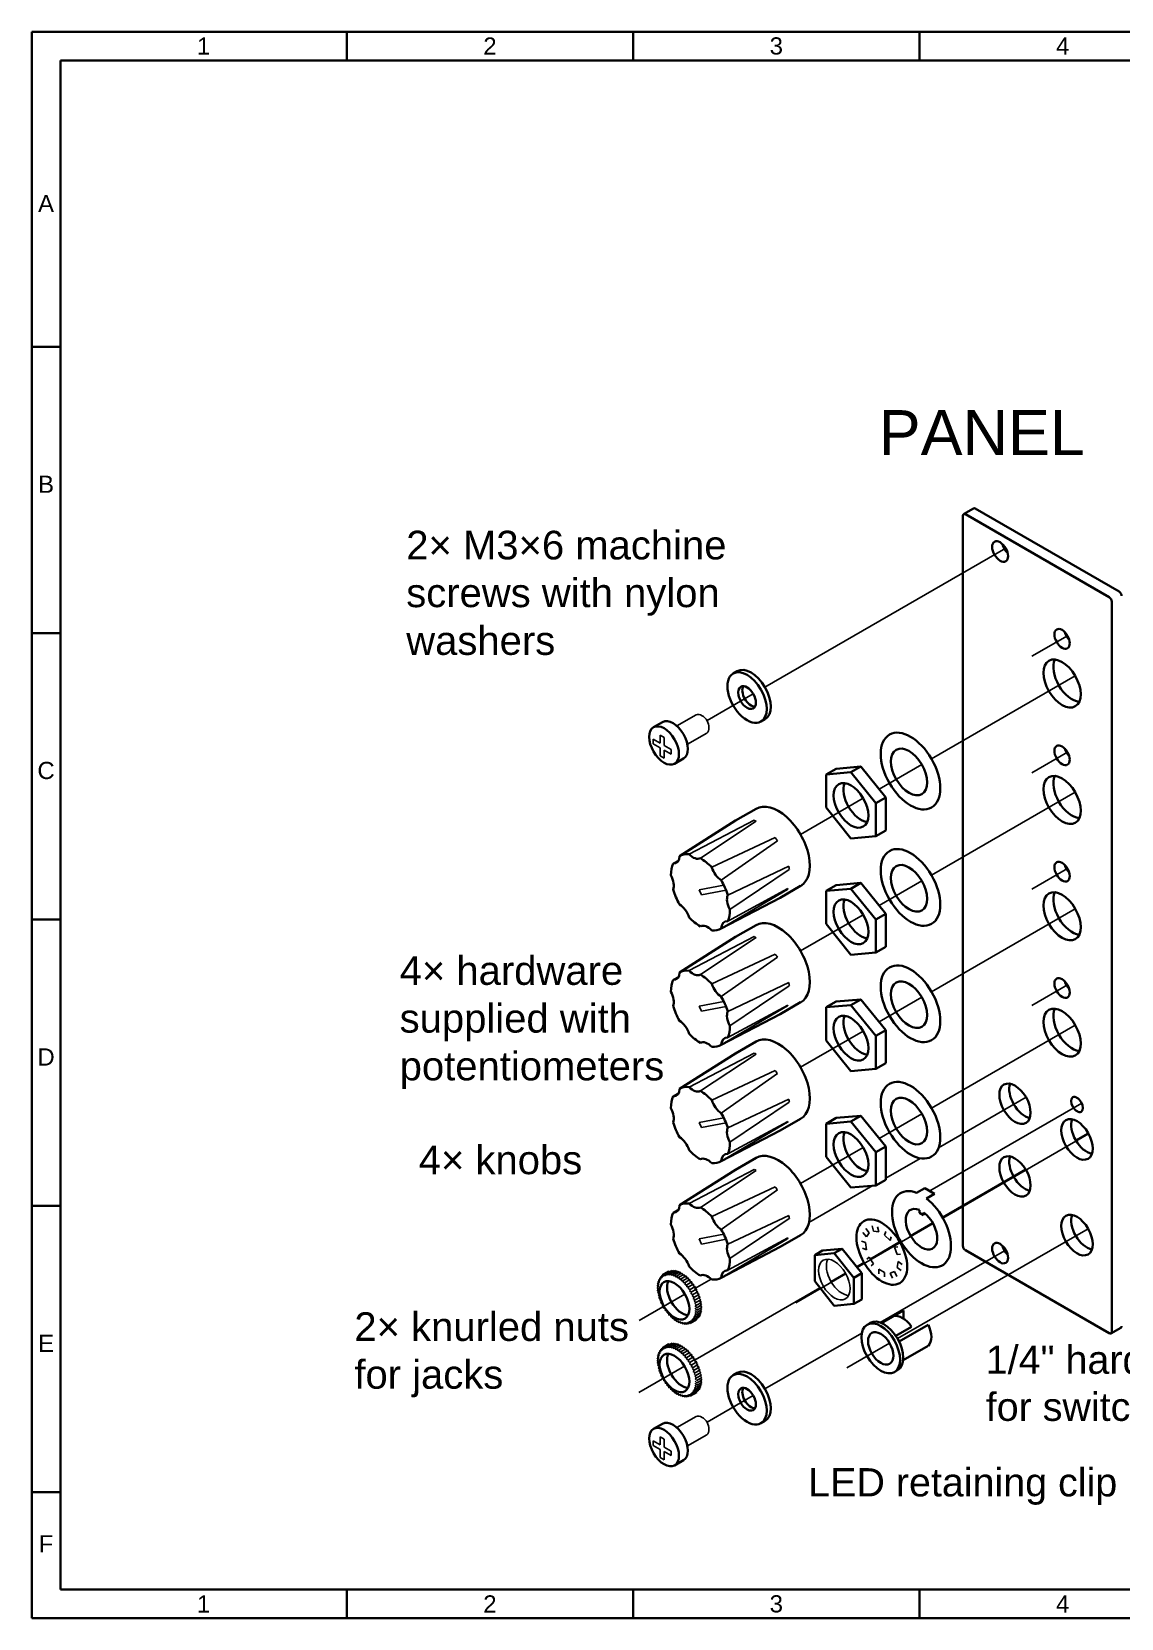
# Model space of a CAD drawing. Header units: millimetres. Extents: x 10 to 410, y 10 to 287.
# Drawn here: x 10 to 200.2, y 10 to 287 of the extents above; entities that cross this region are included whole.
import ezdxf

# ---------------------------------------------------------------- set-up
doc = ezdxf.new("R2010")
doc.units = ezdxf.units.MM
for name, color, linetype, lineweight, true_color in [('assembly lines', 14, 'Continuous', 25, 0x800000), ('details', 7, 'Continuous', 25, 0x000000), ('frame', 5, 'Continuous', 35, 0x0000ff), ('holes', 7, 'Continuous', 35, 0x000000), ('notes', 94, 'Continuous', 25, 0x008000), ('outlines', 7, 'Continuous', 35, 0x000000)]:
    doc.layers.add(name, color=color, linetype=linetype, lineweight=lineweight, true_color=true_color)
doc.styles.add('textstyle11', font='')
doc.styles.add('textstyle12', font='')
doc.styles.add('textstyle13', font='')
doc.styles.add('textstyle14', font='')
doc.styles.add('textstyle15', font='')
doc.styles.add('textstyle16', font='')
doc.styles.add('textstyle17', font='')
doc.styles.add('textstyle18', font='')
doc.styles.add('textstyle19', font='')
doc.styles.add('textstyle21', font='')
doc.styles.add('textstyle23', font='')
doc.styles.add('textstyle25', font='')
doc.styles.add('textstyle27', font='')
doc.styles.add('textstyle29', font='')
doc.styles.add('textstyle31', font='')
doc.styles.add('textstyle32', font='')
doc.styles.add('textstyle33', font='')
doc.styles.add('textstyle34', font='')
doc.styles.add('textstyle35', font='')
doc.styles.add('textstyle36', font='')
doc.styles.add('textstyle38', font='')
doc.styles.get('textstyle11').set_extended_font_data('Nimbus Sans L')
doc.styles.get('textstyle12').set_extended_font_data('Nimbus Sans L')
doc.styles.get('textstyle13').set_extended_font_data('Nimbus Sans L')
doc.styles.get('textstyle14').set_extended_font_data('Nimbus Sans L')
doc.styles.get('textstyle15').set_extended_font_data('Nimbus Sans L')
doc.styles.get('textstyle16').set_extended_font_data('Nimbus Sans L')
doc.styles.get('textstyle17').set_extended_font_data('Nimbus Sans L')
doc.styles.get('textstyle18').set_extended_font_data('Nimbus Sans L')
doc.styles.get('textstyle19').set_extended_font_data('Nimbus Sans L')
doc.styles.get('textstyle21').set_extended_font_data('Nimbus Sans L')
doc.styles.get('textstyle23').set_extended_font_data('Nimbus Sans L')
doc.styles.get('textstyle25').set_extended_font_data('Nimbus Sans L')
doc.styles.get('textstyle27').set_extended_font_data('Nimbus Sans L')
doc.styles.get('textstyle29').set_extended_font_data('Nimbus Sans L')
doc.styles.get('textstyle31').set_extended_font_data('Nimbus Sans L')
doc.styles.get('textstyle32').set_extended_font_data('Nimbus Sans L')
doc.styles.get('textstyle33').set_extended_font_data('Nimbus Sans L')
doc.styles.get('textstyle34').set_extended_font_data('Nimbus Sans L')
doc.styles.get('textstyle35').set_extended_font_data('Nimbus Sans L')
doc.styles.get('textstyle36').set_extended_font_data('Nimbus Sans L')
doc.styles.get('textstyle38').set_extended_font_data('Nimbus Sans L')

msp = doc.modelspace()

# ---------------------------------------------------------------- linework, layer by layer
at = {"layer": 'assembly lines'}
for p, q in [((138.02, 172.55), (180.05, 196.82)), ((184.62, 177.96), (190.85, 181.55)), ((167.11, 160.04), (192.2, 174.53)), ((127.92, 166.72), (135.98, 171.38)), ((184.62, 157.63), (190.85, 161.23)), ((157.94, 154.75), (165.41, 159.06)), ((144.23, 146.84), (155.19, 153.16)), ((167.11, 139.72), (192.2, 154.21)), ((157.94, 134.43), (165.41, 138.74)), ((184.62, 137.31), (190.85, 140.91)), ((167.11, 119.4), (192.2, 133.89)), ((144.23, 126.52), (155.19, 132.84)), ((184.62, 116.99), (190.85, 120.59)), ((157.94, 114.11), (165.41, 118.42)), ((144.23, 106.2), (155.19, 112.52)), ((167.11, 99.08), (192.2, 113.57)), ((166.78, 84.61), (193.32, 99.94)), ((168.29, 92.13), (183.6, 100.96)), ((157.94, 93.79), (165.41, 98.1)), ((169.07, 79.88), (194.53, 94.57)), ((192.29, 93.48), (194.44, 94.72)), ((144.23, 85.88), (155.19, 92.2)), ((159.1, 86.82), (165.13, 90.3)), ((168.99, 80.03), (183.51, 88.41)), ((145.7, 79.08), (156.87, 85.53)), ((154.11, 71.24), (167.38, 78.9)), ((161.18, 58.82), (194.44, 78.02)), ((163.4, 76.8), (167.29, 79.05)), ((156.42, 72.77), (161.71, 75.82)), ((154, 71.38), (155.29, 72.12)), ((158.12, 61.65), (179.83, 74.18)), ((143.4, 65.05), (152.16, 70.11)), ((149.55, 68.8), (152.07, 70.26)), ((116.05, 61.96), (124.05, 66.59)), ((125.78, 67.58), (128.63, 69.23)), ((125.82, 55.11), (147.62, 67.69)), ((138.02, 50.05), (154.92, 59.8)), ((152.34, 53.71), (159.79, 58.02)), ((115.97, 49.42), (123.97, 54.04)), ((127.92, 44.21), (135.98, 48.87))]:
    msp.add_line(p, q, dxfattribs=at)
at = {"layer": 'details'}
for p, q in [((126.01, 167.74), (122.64, 165.79)), ((118.51, 162.69), (118.51, 163.49)), ((118.51, 163.49), (119.73, 162.79)), ((119.73, 164.19), (120.42, 163.79)), ((119.73, 162.79), (119.73, 164.19)), ((120.42, 163.79), (120.42, 162.39)), ((124.48, 162.61), (127.85, 164.56)), ((119.73, 161.99), (118.51, 162.69)), ((119.73, 160.59), (119.73, 161.99)), ((120.42, 162.39), (121.63, 161.69)), ((121.63, 160.89), (120.42, 161.59)), ((120.42, 161.59), (120.42, 160.19)), ((121.63, 161.69), (121.63, 160.89)), ((120.42, 160.19), (119.73, 160.59)), ((124.77, 143.39), (136.11, 149.33)), ((136.5, 149.15), (126.75, 142.7)), ((128.72, 141.11), (139.8, 146.29)), ((140.19, 145.76), (130.4, 138.85)), ((121.98, 141.78), (122.96, 142.37)), ((131.52, 136.27), (142.17, 141.3)), ((142.27, 140.73), (131.91, 133.76)), ((130.84, 138.02), (126.56, 137.19)), ((126.56, 137.19), (126.94, 136.3)), ((126.94, 136.3), (131.22, 137.13)), ((141.96, 137.23), (130.4, 130.42)), ((131.52, 131.71), (142.03, 137.4)), ((124.77, 123.07), (136.11, 129.01)), ((136.5, 128.83), (126.75, 122.38)), ((128.72, 120.79), (139.8, 125.97)), ((140.19, 125.44), (130.4, 118.53)), ((121.98, 121.46), (122.96, 122.05)), ((131.52, 115.95), (142.17, 120.98)), ((142.27, 120.41), (131.91, 113.44)), ((130.84, 117.7), (126.56, 116.87)), ((126.56, 116.87), (126.94, 115.98)), ((126.94, 115.98), (131.22, 116.81)), ((141.96, 116.91), (130.4, 110.1)), ((131.52, 111.39), (142.03, 117.07)), ((124.77, 102.75), (136.11, 108.69)), ((136.5, 108.51), (126.75, 102.06)), ((128.72, 100.47), (139.8, 105.65)), ((140.19, 105.12), (130.4, 98.21)), ((121.98, 101.14), (122.96, 101.73)), ((131.52, 95.63), (142.17, 100.66)), ((142.27, 100.09), (131.91, 93.12)), ((130.84, 97.38), (126.56, 96.55)), ((126.56, 96.55), (126.94, 95.66)), ((126.94, 95.66), (131.22, 96.49)), ((141.96, 96.59), (130.4, 89.78)), ((131.52, 91.07), (142.03, 96.75)), ((124.77, 82.43), (136.11, 88.37)), ((136.5, 88.19), (126.75, 81.74)), ((128.72, 80.15), (139.8, 85.33)), ((140.19, 84.8), (130.4, 77.89)), ((121.98, 80.82), (122.96, 81.41)), ((131.52, 75.31), (142.17, 80.34)), ((142.27, 79.77), (131.91, 72.8)), ((156.23, 77.31), (155.63, 78.06)), ((156.99, 77.61), (156.75, 78.5)), ((156.99, 77.61), (157.92, 77.46)), ((157.92, 77.46), (157.69, 78.35)), ((130.84, 77.06), (126.56, 76.22)), ((126.56, 76.22), (126.94, 75.34)), ((126.94, 75.34), (131.22, 76.17)), ((141.96, 76.27), (130.4, 69.46)), ((131.52, 70.75), (142.03, 76.43)), ((155.56, 75.58), (154.88, 75.83)), ((155.73, 76.6), (155.13, 77.35)), ((155.73, 74.35), (155.56, 75.58)), ((155.73, 76.6), (156.23, 77.31)), ((158.91, 76.89), (159.15, 77.5)), ((158.91, 76.89), (159.85, 75.96)), ((159.85, 75.96), (160.08, 76.57)), ((160.61, 74.78), (161.21, 74.84)), ((155.73, 74.35), (155.05, 74.6)), ((156.23, 73.07), (155.78, 72.71)), ((156.99, 71.89), (156.23, 73.07)), ((160.61, 74.78), (161.1, 73.5)), ((161.1, 73.5), (161.7, 73.56)), ((161.28, 72.27), (161.1, 71.25)), ((161.28, 72.27), (161.96, 71.74)), ((119.65, 69.51), (119.8, 69.1)), ((119.96, 69.34), (119.65, 69.51)), ((119.85, 69.74), (119.96, 69.34)), ((120.16, 69.54), (119.85, 69.74)), ((120.08, 69.94), (121.2, 70.59)), ((120.08, 69.94), (120.16, 69.54)), ((120.38, 69.7), (120.08, 69.94)), ((120.33, 70.09), (120.38, 69.7)), ((120.63, 69.81), (120.33, 70.09)), ((120.61, 70.19), (120.63, 69.81)), ((120.91, 69.89), (120.61, 70.19)), ((121.03, 70.04), (120.71, 70.24)), ((120.92, 70.24), (120.91, 69.89)), ((120.92, 70.24), (121.78, 70.74)), ((121.2, 69.91), (120.92, 70.24)), ((120.94, 70.44), (121.03, 70.04)), ((121.25, 70.2), (120.94, 70.44)), ((121.2, 70.59), (121.25, 70.2)), ((121.5, 70.31), (121.2, 70.59)), ((121.24, 70.24), (121.2, 69.91)), ((121.24, 70.24), (122.11, 70.74)), ((121.5, 69.89), (121.24, 70.24)), ((121.58, 70.2), (121.5, 69.89)), ((121.58, 70.2), (122.45, 70.7)), ((121.82, 69.83), (121.58, 70.2)), ((121.89, 70.62), (121.78, 70.74)), ((121.93, 70.1), (121.82, 69.83)), ((121.93, 70.1), (122.8, 70.6)), ((122.15, 69.72), (121.93, 70.1)), ((122.23, 70.57), (122.11, 70.74)), ((122.29, 69.96), (122.15, 69.72)), ((122.29, 69.96), (123.15, 70.46)), ((122.48, 69.57), (122.29, 69.96)), ((122.59, 70.48), (122.45, 70.7)), ((122.65, 69.77), (122.48, 69.57)), ((122.65, 69.77), (123.52, 70.27)), ((122.82, 69.37), (122.65, 69.77)), ((123.02, 70.22), (122.8, 70.6)), ((123.01, 69.54), (122.82, 69.37)), ((123.01, 69.54), (123.88, 70.04)), ((123.15, 69.14), (123.01, 69.54)), ((123.31, 70.15), (123.15, 70.46)), ((123.37, 69.27), (123.15, 69.14)), ((123.37, 69.27), (124.24, 69.77)), ((123.48, 68.87), (123.37, 69.27)), ((123.66, 69.92), (123.52, 70.27)), ((123.72, 68.96), (124.59, 69.46)), ((124.02, 69.64), (123.88, 70.04)), ((124.24, 69.77), (124.02, 69.64)), ((124.35, 69.37), (124.24, 69.77)), ((124.59, 69.46), (124.35, 69.37)), ((124.66, 69.07), (124.59, 69.46)), ((156.99, 71.89), (156.54, 71.54)), ((157.92, 70.96), (157.92, 70.16)), ((158.91, 70.39), (157.92, 70.96)), ((158.91, 70.39), (158.91, 69.59)), ((160.61, 70.54), (159.85, 70.24)), ((159.85, 70.24), (160.29, 69.37)), ((160.61, 70.54), (161.05, 69.67)), ((161.1, 71.25), (161.79, 70.71)), ((119.45, 67.82), (119.19, 67.77)), ((119.19, 67.77), (119.45, 67.43)), ((119.21, 68.18), (119.45, 67.82)), ((119.49, 68.18), (119.21, 68.18)), ((119.45, 67.43), (119.21, 67.35)), ((119.21, 67.35), (119.49, 67.02)), ((119.26, 68.56), (119.49, 68.18)), ((119.56, 68.52), (119.26, 68.56)), ((119.49, 67.02), (119.26, 66.9)), ((119.26, 66.9), (119.56, 66.6)), ((119.36, 68.91), (119.56, 68.52)), ((119.66, 68.83), (119.36, 68.91)), ((119.56, 66.6), (119.36, 66.44)), ((119.49, 69.23), (119.66, 68.83)), ((119.8, 69.1), (119.49, 69.23)), ((123.72, 68.96), (123.48, 68.87)), ((123.8, 68.57), (123.72, 68.96)), ((124.06, 68.62), (123.8, 68.57)), ((124.06, 68.62), (124.93, 69.12)), ((124.11, 68.23), (124.06, 68.62)), ((124.38, 68.24), (124.11, 68.23)), ((124.38, 68.24), (125.25, 68.74)), ((124.4, 67.87), (124.38, 68.24)), ((124.69, 67.84), (124.4, 67.87)), ((124.93, 69.12), (124.66, 69.07)), ((124.67, 67.49), (124.69, 67.84)), ((124.97, 67.41), (124.67, 67.49)), ((124.69, 67.84), (125.55, 68.34)), ((124.92, 67.08), (124.97, 67.41)), ((125.22, 66.97), (124.92, 67.08)), ((124.97, 68.73), (124.93, 69.12)), ((125.25, 68.74), (124.97, 68.73)), ((124.97, 67.41), (125.83, 67.91)), ((125.14, 66.67), (125.22, 66.97)), ((125.45, 66.51), (125.14, 66.67)), ((125.22, 66.97), (126.09, 67.47)), ((125.26, 68.37), (125.25, 68.74)), ((125.55, 68.34), (125.26, 68.37)), ((125.34, 66.24), (125.45, 66.51)), ((125.45, 66.51), (126.32, 67.01)), ((125.53, 67.99), (125.55, 68.34)), ((125.83, 67.91), (125.53, 67.99)), ((125.65, 66.04), (126.52, 66.54)), ((125.78, 67.58), (125.83, 67.91)), ((126.09, 67.47), (125.78, 67.58)), ((126.01, 67.17), (126.09, 67.47)), ((126.32, 67.01), (126.01, 67.17)), ((126.2, 66.74), (126.32, 67.01)), ((126.52, 66.54), (126.2, 66.74)), ((126.37, 66.31), (126.52, 66.54)), ((119.36, 66.44), (119.66, 66.18)), ((119.66, 66.18), (119.49, 65.97)), ((119.49, 65.97), (119.8, 65.74)), ((119.8, 65.74), (119.65, 65.51)), ((119.65, 65.51), (119.96, 65.31)), ((119.96, 65.31), (119.85, 65.04)), ((119.85, 65.04), (120.16, 64.88)), ((120.16, 64.88), (120.08, 64.58)), ((120.08, 64.58), (120.38, 64.47)), ((120.38, 64.47), (120.33, 64.14)), ((120.33, 64.14), (120.63, 64.06)), ((120.63, 64.06), (120.61, 63.71)), ((120.61, 63.71), (120.91, 63.68)), ((125.65, 66.04), (125.34, 66.24)), ((125.51, 65.81), (125.65, 66.04)), ((125.82, 65.57), (125.51, 65.81)), ((125.64, 65.37), (125.82, 65.57)), ((125.95, 65.11), (125.64, 65.37)), ((125.75, 64.95), (125.95, 65.11)), ((126.04, 64.65), (125.75, 64.95)), ((125.82, 65.57), (126.68, 66.07)), ((125.82, 64.53), (126.04, 64.65)), ((126.1, 64.2), (125.82, 64.53)), ((126.11, 63.77), (125.85, 64.12)), ((126.1, 63.37), (125.85, 63.73)), ((125.95, 65.11), (126.81, 65.61)), ((126.04, 64.65), (126.91, 65.15)), ((126.1, 64.2), (126.96, 64.7)), ((126.96, 63.87), (126.1, 63.37)), ((126.11, 63.77), (126.98, 64.27)), ((126.68, 66.07), (126.37, 66.31)), ((126.51, 65.87), (126.68, 66.07)), ((126.81, 65.61), (126.51, 65.87)), ((126.61, 65.45), (126.81, 65.61)), ((126.91, 65.15), (126.61, 65.45)), ((126.68, 65.03), (126.91, 65.15)), ((126.96, 64.7), (126.68, 65.03)), ((126.98, 64.27), (126.75, 64.58)), ((126.91, 63.49), (126.75, 63.75)), ((126.96, 63.87), (126.77, 64.15)), ((120.91, 63.68), (120.92, 63.31)), ((120.92, 63.31), (121.2, 63.32)), ((121.2, 63.32), (121.24, 62.93)), ((121.24, 62.93), (121.5, 62.98)), ((121.5, 62.98), (121.58, 62.59)), ((121.58, 62.59), (121.82, 62.68)), ((121.82, 62.68), (121.93, 62.28)), ((121.93, 62.28), (122.15, 62.41)), ((122.15, 62.41), (122.29, 62.01)), ((122.29, 62.01), (122.48, 62.18)), ((122.48, 62.18), (122.65, 61.77)), ((122.65, 61.77), (122.82, 61.98)), ((122.82, 61.98), (123.01, 61.59)), ((123.01, 61.59), (123.15, 61.83)), ((123.15, 61.83), (123.37, 61.45)), ((123.37, 61.45), (123.48, 61.72)), ((123.48, 61.72), (123.72, 61.35)), ((123.72, 61.35), (123.8, 61.66)), ((123.8, 61.66), (124.06, 61.31)), ((124.06, 61.31), (124.11, 61.64)), ((124.11, 61.64), (124.38, 61.31)), ((124.38, 61.31), (124.4, 61.66)), ((124.4, 61.66), (124.69, 61.36)), ((124.69, 61.36), (124.67, 61.74)), ((124.67, 61.74), (124.97, 61.46)), ((124.97, 61.46), (124.92, 61.85)), ((124.92, 61.85), (125.22, 61.61)), ((124.97, 61.46), (126.09, 62.11)), ((125.22, 61.61), (125.14, 62.01)), ((125.14, 62.01), (125.45, 61.81)), ((125.45, 61.81), (125.34, 62.21)), ((125.34, 62.21), (125.65, 62.04)), ((125.65, 62.04), (125.51, 62.45)), ((125.51, 62.45), (125.82, 62.32)), ((125.55, 61.86), (125.53, 62.24)), ((125.53, 62.24), (125.83, 61.96)), ((125.82, 62.32), (125.64, 62.72)), ((125.64, 62.72), (125.95, 62.64)), ((125.95, 62.64), (125.75, 63.03)), ((125.83, 61.96), (125.78, 62.35)), ((125.78, 62.35), (126.09, 62.11)), ((126.04, 62.99), (125.82, 63.37)), ((125.82, 62.32), (126.68, 62.82)), ((126.81, 63.14), (125.95, 62.64)), ((126.09, 62.11), (126.01, 62.51)), ((126.01, 62.51), (126.32, 62.31)), ((126.04, 62.99), (126.91, 63.49)), ((126.32, 62.31), (126.2, 62.71)), ((126.2, 62.71), (126.52, 62.54)), ((126.52, 62.54), (126.37, 62.95)), ((126.37, 62.95), (126.68, 62.82)), ((126.68, 62.82), (126.51, 63.22)), ((126.51, 63.22), (126.81, 63.14)), ((126.81, 63.14), (126.7, 63.37)), ((119.21, 55.48), (119.45, 55.12)), ((119.49, 55.48), (119.21, 55.48)), ((119.27, 55.86), (119.49, 55.48)), ((119.56, 55.82), (119.27, 55.86)), ((119.36, 56.22), (119.56, 55.82)), ((119.66, 56.13), (119.36, 56.22)), ((119.49, 56.53), (119.66, 56.13)), ((119.8, 56.41), (119.49, 56.53)), ((119.65, 56.81), (119.8, 56.41)), ((119.97, 56.64), (119.65, 56.81)), ((119.85, 57.05), (119.97, 56.64)), ((120.16, 56.84), (119.85, 57.05)), ((120.08, 57.24), (121.2, 57.89)), ((120.08, 57.24), (120.16, 56.84)), ((120.39, 57), (120.08, 57.24)), ((120.34, 57.39), (120.39, 57)), ((120.64, 57.12), (120.34, 57.39)), ((120.62, 57.49), (120.64, 57.12)), ((120.91, 57.19), (120.62, 57.49)), ((121.03, 57.34), (120.72, 57.55)), ((120.92, 57.54), (120.91, 57.19)), ((120.92, 57.54), (121.79, 58.04)), ((121.2, 57.21), (120.92, 57.54)), ((120.95, 57.74), (121.03, 57.34)), ((121.26, 57.5), (120.95, 57.74)), ((121.2, 57.89), (121.26, 57.5)), ((121.5, 57.62), (121.2, 57.89)), ((121.25, 57.54), (121.2, 57.21)), ((121.25, 57.54), (122.11, 58.04)), ((121.51, 57.19), (121.25, 57.54)), ((121.58, 57.5), (121.51, 57.19)), ((121.58, 57.5), (122.45, 58)), ((121.83, 57.13), (121.58, 57.5)), ((121.89, 57.92), (121.79, 58.04)), ((121.93, 57.41), (121.83, 57.13)), ((121.93, 57.41), (122.8, 57.91)), ((122.15, 57.02), (121.93, 57.41)), ((122.24, 57.88), (122.11, 58.04)), ((122.29, 57.26), (122.15, 57.02)), ((122.29, 57.26), (123.16, 57.76)), ((122.49, 56.87), (122.29, 57.26)), ((122.59, 57.78), (122.45, 58)), ((122.65, 57.08), (122.49, 56.87)), ((122.65, 57.08), (123.52, 57.58)), ((122.82, 56.68), (122.65, 57.08)), ((123.02, 57.52), (122.8, 57.91)), ((123.02, 56.85), (122.82, 56.68)), ((123.02, 56.85), (123.88, 57.35)), ((123.16, 56.44), (123.02, 56.85)), ((123.31, 57.46), (123.16, 57.76)), ((123.38, 56.57), (123.16, 56.44)), ((123.38, 56.57), (124.24, 57.07)), ((123.48, 56.17), (123.38, 56.57)), ((123.73, 56.26), (123.48, 56.17)), ((123.67, 57.22), (123.52, 57.58)), ((123.73, 56.26), (124.59, 56.76)), ((123.8, 55.87), (123.73, 56.26)), ((124.06, 55.92), (123.8, 55.87)), ((124.02, 56.94), (123.88, 57.35)), ((124.24, 57.07), (124.02, 56.94)), ((124.06, 55.92), (124.93, 56.42)), ((124.11, 55.53), (124.06, 55.92)), ((124.39, 55.54), (124.11, 55.53)), ((124.35, 56.67), (124.24, 57.07)), ((124.59, 56.76), (124.35, 56.67)), ((124.39, 55.54), (125.25, 56.04)), ((124.4, 55.17), (124.39, 55.54)), ((124.67, 56.37), (124.59, 56.76)), ((124.93, 56.42), (124.67, 56.37)), ((124.69, 55.14), (125.56, 55.64)), ((124.98, 56.03), (124.93, 56.42)), ((125.25, 56.04), (124.98, 56.03)), ((125.27, 55.67), (125.25, 56.04)), ((125.56, 55.64), (125.27, 55.67)), ((125.54, 55.29), (125.56, 55.64)), ((119.45, 55.12), (119.19, 55.08)), ((119.19, 55.08), (119.45, 54.73)), ((119.45, 54.73), (119.21, 54.65)), ((119.21, 54.65), (119.49, 54.33)), ((119.49, 54.33), (119.27, 54.2)), ((119.27, 54.2), (119.56, 53.91)), ((119.56, 53.91), (119.36, 53.74)), ((119.36, 53.74), (119.66, 53.48)), ((119.66, 53.48), (119.49, 53.28)), ((119.49, 53.28), (119.8, 53.05)), ((119.8, 53.05), (119.65, 52.81)), ((119.65, 52.81), (119.97, 52.61)), ((124.69, 55.14), (124.4, 55.17)), ((124.67, 54.79), (124.69, 55.14)), ((124.97, 54.71), (124.67, 54.79)), ((124.92, 54.39), (124.97, 54.71)), ((125.23, 54.27), (124.92, 54.39)), ((124.97, 54.71), (125.84, 55.21)), ((125.15, 53.97), (125.23, 54.27)), ((125.46, 53.81), (125.15, 53.97)), ((125.23, 54.27), (126.1, 54.77)), ((125.34, 53.54), (125.46, 53.81)), ((125.65, 53.34), (125.34, 53.54)), ((125.46, 53.81), (126.32, 54.31)), ((125.51, 53.11), (125.65, 53.34)), ((125.82, 52.88), (125.51, 53.11)), ((125.84, 55.21), (125.54, 55.29)), ((125.65, 53.34), (126.52, 53.84)), ((125.65, 52.68), (125.82, 52.88)), ((125.95, 52.41), (125.65, 52.68)), ((125.79, 54.89), (125.84, 55.21)), ((126.1, 54.77), (125.79, 54.89)), ((125.82, 52.88), (126.69, 53.38)), ((125.95, 52.41), (126.82, 52.91)), ((126.01, 54.47), (126.1, 54.77)), ((126.32, 54.31), (126.01, 54.47)), ((126.21, 54.04), (126.32, 54.31)), ((126.52, 53.84), (126.21, 54.04)), ((126.38, 53.61), (126.52, 53.84)), ((126.69, 53.38), (126.38, 53.61)), ((126.51, 53.18), (126.69, 53.38)), ((126.82, 52.91), (126.51, 53.18)), ((126.62, 52.75), (126.82, 52.91)), ((126.91, 52.45), (126.62, 52.75)), ((119.97, 52.61), (119.85, 52.34)), ((119.85, 52.34), (120.16, 52.19)), ((120.16, 52.19), (120.08, 51.89)), ((120.08, 51.89), (120.39, 51.77)), ((120.39, 51.77), (120.34, 51.44)), ((120.34, 51.44), (120.64, 51.37)), ((120.64, 51.37), (120.62, 51.02)), ((120.62, 51.02), (120.91, 50.98)), ((120.91, 50.98), (120.92, 50.61)), ((120.92, 50.61), (121.2, 50.62)), ((121.2, 50.62), (121.25, 50.24)), ((121.25, 50.24), (121.51, 50.29)), ((121.51, 50.29), (121.58, 49.89)), ((121.58, 49.89), (121.83, 49.98)), ((121.83, 49.98), (121.93, 49.58)), ((125.82, 49.62), (125.65, 50.02)), ((125.65, 50.02), (125.95, 49.94)), ((125.75, 52.25), (125.95, 52.41)), ((126.04, 51.95), (125.75, 52.25)), ((125.95, 49.94), (125.75, 50.33)), ((125.82, 51.83), (126.04, 51.95)), ((126.1, 51.51), (125.82, 51.83)), ((126.04, 50.29), (125.82, 50.67)), ((125.82, 49.62), (126.69, 50.12)), ((126.12, 51.08), (125.85, 51.42)), ((126.1, 50.67), (125.85, 51.04)), ((126.82, 50.44), (125.95, 49.94)), ((126.04, 51.95), (126.91, 52.45)), ((126.04, 50.29), (126.91, 50.79)), ((126.1, 51.51), (126.97, 52.01)), ((126.97, 51.17), (126.1, 50.67)), ((126.12, 51.08), (126.99, 51.58)), ((126.32, 49.61), (126.21, 50.01)), ((126.21, 50.01), (126.52, 49.84)), ((126.52, 49.84), (126.38, 50.25)), ((126.38, 50.25), (126.69, 50.12)), ((126.69, 50.12), (126.51, 50.52)), ((126.51, 50.52), (126.82, 50.44)), ((126.69, 52.33), (126.91, 52.45)), ((126.97, 52.01), (126.69, 52.33)), ((126.82, 50.44), (126.7, 50.67)), ((126.99, 51.58), (126.75, 51.88)), ((126.91, 50.79), (126.76, 51.05)), ((126.97, 51.17), (126.77, 51.46)), ((121.93, 49.58), (122.15, 49.71)), ((122.15, 49.71), (122.29, 49.31)), ((122.29, 49.31), (122.49, 49.48)), ((122.49, 49.48), (122.65, 49.08)), ((122.65, 49.08), (122.82, 49.29)), ((122.82, 49.29), (123.02, 48.89)), ((123.02, 48.89), (123.16, 49.13)), ((123.16, 49.13), (123.38, 48.75)), ((123.38, 48.75), (123.48, 49.02)), ((123.48, 49.02), (123.73, 48.65)), ((123.73, 48.65), (123.8, 48.96)), ((123.8, 48.96), (124.06, 48.61)), ((124.06, 48.61), (124.11, 48.94)), ((124.11, 48.94), (124.39, 48.61)), ((124.39, 48.61), (124.4, 48.97)), ((124.4, 48.97), (124.69, 48.67)), ((124.69, 48.67), (124.67, 49.04)), ((124.67, 49.04), (124.97, 48.77)), ((124.97, 48.77), (124.92, 49.15)), ((124.92, 49.15), (125.23, 48.91)), ((124.97, 48.77), (126.1, 49.41)), ((125.23, 48.91), (125.15, 49.31)), ((125.15, 49.31), (125.46, 49.11)), ((125.46, 49.11), (125.34, 49.51)), ((125.34, 49.51), (125.65, 49.34)), ((125.65, 49.34), (125.51, 49.75)), ((125.51, 49.75), (125.82, 49.62)), ((125.56, 49.17), (125.54, 49.54)), ((125.54, 49.54), (125.84, 49.27)), ((125.84, 49.27), (125.79, 49.65)), ((125.79, 49.65), (126.1, 49.41)), ((126.1, 49.41), (126.01, 49.81)), ((126.01, 49.81), (126.32, 49.61)), ((126.01, 45.24), (122.64, 43.29)), ((119.73, 41.69), (120.42, 41.29)), ((119.73, 40.29), (119.73, 41.69)), ((124.48, 40.11), (127.85, 42.05)), ((118.51, 40.19), (118.51, 40.99)), ((118.51, 40.99), (119.73, 40.29)), ((119.73, 39.49), (118.51, 40.19)), ((119.73, 38.09), (119.73, 39.49)), ((120.42, 41.29), (120.42, 39.89)), ((120.42, 39.89), (121.63, 39.19)), ((121.63, 38.39), (120.42, 39.09)), ((120.42, 39.09), (120.42, 37.69)), ((121.63, 39.19), (121.63, 38.39)), ((120.42, 37.69), (119.73, 38.09))]:
    msp.add_line(p, q, dxfattribs=at)
for centre, major_axis, start_param, end_param in [((126.93, 166.15), (-0.92, 1.59), 5.403174, 0), ((127.16, 166.28), (-0.75, 1.3), 3.822504, 5.602278), ((126.93, 166.15), (-0.92, 1.59), 3.141593, 4.021609), ((136.88, 142.59), (-3.89, 6.74), 5.566689, 5.639097), ((136.88, 142.59), (-3.89, 6.74), 4.852729, 4.938941), ((136.88, 142.59), (-3.89, 6.74), 4.124656, 4.207659), ((136.88, 142.59), (-3.89, 6.74), 3.534142, 3.569239), ((136.88, 122.27), (-3.89, 6.74), 5.566689, 5.639097), ((136.88, 122.27), (-3.89, 6.74), 4.852729, 4.938941), ((136.88, 122.27), (-3.89, 6.74), 4.124656, 4.207659), ((136.88, 122.27), (-3.89, 6.74), 3.534142, 3.569239), ((136.88, 101.95), (-3.89, 6.74), 5.566689, 5.639097), ((136.88, 101.95), (-3.89, 6.74), 4.852729, 4.938941), ((136.88, 101.95), (-3.89, 6.74), 4.124656, 4.207659), ((136.88, 101.95), (-3.89, 6.74), 3.534142, 3.569239), ((136.88, 81.63), (-3.89, 6.74), 5.566689, 5.639097), ((136.88, 81.63), (-3.89, 6.74), 4.852729, 4.938941), ((136.88, 81.63), (-3.89, 6.74), 4.124656, 4.207659), ((136.88, 81.63), (-3.89, 6.74), 3.534142, 3.569239), ((151.49, 69.92), (-1.94, 3.37), 0.357204, 2.784389), ((126.93, 43.64), (-0.92, 1.59), 5.403174, 0), ((127.16, 43.78), (-0.75, 1.3), 3.822504, 5.602278), ((126.93, 43.64), (-0.92, 1.59), 3.141593, 4.021609)]:
    msp.add_ellipse(centre, major_axis=major_axis, ratio=0.57735, start_param=start_param, end_param=end_param, dxfattribs=at)
msp.add_ellipse((150.13, 69.14), major_axis=(-1.94, 3.37), ratio=0.57735, dxfattribs=at)
at = {"layer": 'frame'}
for p, q in [((10, 287), (10, 10)), ((410, 287), (10, 287)), ((65, 287), (65, 282)), ((115, 287), (115, 282)), ((165, 287), (165, 282)), ((15, 282), (15, 15)), ((405, 282), (15, 282)), ((15, 232), (10, 232)), ((15, 182), (10, 182)), ((15, 132), (10, 132)), ((15, 82), (10, 82)), ((15, 32), (10, 32)), ((15, 15), (405, 15)), ((65, 15), (65, 10)), ((115, 15), (115, 10)), ((165, 15), (165, 10)), ((10, 10), (410, 10))]:
    msp.add_line(p, q, dxfattribs=at)
at = {"layer": 'holes'}
for centre, major_axis in [((179.07, 196.25), (-0.98, 1.7)), ((189.9, 181), (-0.95, 1.64)), ((189.9, 173.2), (-2.3, 3.98)), ((189.9, 160.68), (-0.95, 1.64)), ((189.9, 152.88), (-2.3, 3.98)), ((189.9, 140.36), (-0.95, 1.64)), ((189.9, 132.56), (-2.3, 3.98)), ((189.9, 120.04), (-0.95, 1.64)), ((189.9, 112.24), (-2.3, 3.98)), ((181.67, 99.84), (-1.93, 3.34)), ((192.5, 99.7), (-0.73, 1.26)), ((192.5, 93.6), (-1.94, 3.37)), ((181.67, 87.15), (-1.93, 3.34)), ((192.5, 76.9), (-1.94, 3.37)), ((179.07, 73.75), (-0.98, 1.7))]:
    msp.add_ellipse(centre, major_axis=major_axis, ratio=0.57735, dxfattribs=at)
for centre, major_axis, start_param, end_param in [((180.81, 197.25), (-0.98, 1.7), 1.084048, 2.057544), ((191.63, 182), (-0.95, 1.64), 1.149037, 1.992555), ((191.63, 174.2), (-2.3, 3.98), 0.386677, 2.754915), ((191.63, 161.68), (-0.95, 1.64), 1.149037, 1.992555), ((191.63, 153.88), (-2.3, 3.98), 0.386677, 2.754915), ((191.63, 141.36), (-0.95, 1.64), 1.149037, 1.992555), ((191.63, 133.56), (-2.3, 3.98), 0.386677, 2.754915), ((191.63, 121.04), (-0.95, 1.64), 1.149037, 1.992555), ((191.63, 113.24), (-2.3, 3.98), 0.386677, 2.754915), ((183.4, 100.84), (-1.93, 3.34), 0.465583, 2.676009), ((194.23, 94.6), (-1.94, 3.37), 0.461631, 2.679962), ((183.4, 88.15), (-1.93, 3.34), 0.465583, 2.676009), ((194.23, 77.9), (-1.94, 3.37), 0.461631, 2.679962), ((180.81, 74.75), (-0.98, 1.7), 1.084048, 2.057544)]:
    msp.add_ellipse(centre, major_axis=major_axis, ratio=0.57735, start_param=start_param, end_param=end_param, dxfattribs=at)
at = {"layer": 'outlines'}
for p, q in [((172.58, 202.5), (172.58, 75)), ((172.71, 202.78), (174.44, 203.78)), ((173.01, 202.75), (198.13, 188.25)), ((174.74, 203.75), (199.86, 189.25)), ((198.56, 187.5), (198.56, 60)), ((132.47, 174.95), (133.17, 175.35)), ((118.57, 165.56), (120.13, 166.46)), ((137.32, 166.55), (138.02, 166.95)), ((122.25, 159.2), (123.8, 160.1)), ((148.71, 157.31), (150.44, 158.31)), ((148.71, 157.31), (150.44, 158.31)), ((154.77, 158.7), (150.44, 158.31)), ((154.77, 158.7), (150.44, 158.31)), ((153.04, 157.7), (154.77, 158.7)), ((153.04, 157.7), (154.77, 158.7)), ((159.1, 153.31), (154.77, 158.7)), ((159.1, 153.31), (154.77, 158.7)), ((153.04, 157.7), (148.71, 157.31)), ((153.04, 157.7), (148.71, 157.31)), ((148.71, 157.31), (148.71, 151.54)), ((148.71, 157.31), (148.71, 151.54)), ((157.37, 152.31), (153.04, 157.7)), ((157.37, 152.31), (153.04, 157.7)), ((157.37, 152.31), (159.1, 153.31)), ((157.37, 152.31), (159.1, 153.31)), ((159.1, 147.54), (159.1, 153.31)), ((159.1, 147.54), (159.1, 153.31)), ((132.9, 149.27), (136.46, 151.33)), ((148.71, 151.54), (153.04, 146.15)), ((148.71, 151.54), (153.04, 146.15)), ((157.37, 146.54), (157.37, 152.31)), ((157.37, 146.54), (157.37, 152.31)), ((123.1, 143.06), (132.9, 149.27)), ((157.37, 146.54), (159.1, 147.54)), ((157.37, 146.54), (159.1, 147.54)), ((153.04, 146.15), (157.37, 146.54)), ((153.04, 146.15), (157.37, 146.54)), ((130.4, 130.42), (140.68, 135.81)), ((140.68, 135.81), (144.23, 137.86)), ((148.71, 136.99), (150.44, 137.99)), ((148.71, 136.99), (150.44, 137.99)), ((153.04, 137.38), (148.71, 136.99)), ((153.04, 137.38), (148.71, 136.99)), ((148.71, 136.99), (148.71, 131.22)), ((148.71, 136.99), (148.71, 131.22)), ((154.77, 138.38), (150.44, 137.99)), ((154.77, 138.38), (150.44, 137.99)), ((153.04, 137.38), (154.77, 138.38)), ((153.04, 137.38), (154.77, 138.38)), ((157.37, 131.99), (153.04, 137.38)), ((157.37, 131.99), (153.04, 137.38)), ((159.1, 132.99), (154.77, 138.38)), ((159.1, 132.99), (154.77, 138.38)), ((157.37, 131.99), (159.1, 132.99)), ((157.37, 131.99), (159.1, 132.99)), ((159.1, 127.22), (159.1, 132.99)), ((159.1, 127.22), (159.1, 132.99)), ((132.9, 128.95), (136.46, 131.01)), ((148.71, 131.22), (153.04, 125.83)), ((148.71, 131.22), (153.04, 125.83)), ((157.37, 126.22), (157.37, 131.99)), ((157.37, 126.22), (157.37, 131.99)), ((123.1, 122.74), (132.9, 128.95)), ((153.04, 125.83), (157.37, 126.22)), ((153.04, 125.83), (157.37, 126.22)), ((157.37, 126.22), (159.1, 127.22)), ((157.37, 126.22), (159.1, 127.22)), ((140.68, 115.49), (144.23, 117.54)), ((148.71, 116.67), (150.44, 117.67)), ((148.71, 116.67), (150.44, 117.67)), ((153.04, 117.06), (148.71, 116.67)), ((153.04, 117.06), (148.71, 116.67)), ((148.71, 116.67), (148.71, 110.9)), ((148.71, 116.67), (148.71, 110.9)), ((154.77, 118.06), (150.44, 117.67)), ((154.77, 118.06), (150.44, 117.67)), ((153.04, 117.06), (154.77, 118.06)), ((153.04, 117.06), (154.77, 118.06)), ((157.37, 111.67), (153.04, 117.06)), ((157.37, 111.67), (153.04, 117.06)), ((159.1, 112.67), (154.77, 118.06)), ((159.1, 112.67), (154.77, 118.06)), ((130.4, 110.1), (140.68, 115.49)), ((148.71, 110.9), (153.04, 105.51)), ((148.71, 110.9), (153.04, 105.51)), ((157.37, 111.67), (159.1, 112.67)), ((157.37, 111.67), (159.1, 112.67)), ((157.37, 105.9), (157.37, 111.67)), ((157.37, 105.9), (157.37, 111.67)), ((159.1, 106.9), (159.1, 112.67)), ((159.1, 106.9), (159.1, 112.67)), ((123.1, 102.42), (132.9, 108.63)), ((132.9, 108.63), (136.46, 110.69)), ((153.04, 105.51), (157.37, 105.9)), ((153.04, 105.51), (157.37, 105.9)), ((157.37, 105.9), (159.1, 106.9)), ((157.37, 105.9), (159.1, 106.9)), ((140.68, 95.17), (144.23, 97.22)), ((148.71, 96.35), (150.44, 97.35)), ((148.71, 96.35), (150.44, 97.35)), ((154.77, 97.74), (150.44, 97.35)), ((154.77, 97.74), (150.44, 97.35)), ((153.04, 96.74), (154.77, 97.74)), ((153.04, 96.74), (154.77, 97.74)), ((159.1, 92.35), (154.77, 97.74)), ((159.1, 92.35), (154.77, 97.74)), ((130.4, 89.78), (140.68, 95.17)), ((153.04, 96.74), (148.71, 96.35)), ((153.04, 96.74), (148.71, 96.35)), ((148.71, 96.35), (148.71, 90.57)), ((148.71, 96.35), (148.71, 90.57)), ((157.37, 91.35), (153.04, 96.74)), ((157.37, 91.35), (153.04, 96.74)), ((157.37, 91.35), (159.1, 92.35)), ((157.37, 91.35), (159.1, 92.35)), ((159.1, 86.57), (159.1, 92.35)), ((159.1, 86.57), (159.1, 92.35)), ((132.9, 88.31), (136.46, 90.37)), ((148.71, 90.57), (153.04, 85.19)), ((148.71, 90.57), (153.04, 85.19)), ((157.37, 85.57), (157.37, 91.35)), ((157.37, 85.57), (157.37, 91.35)), ((123.1, 82.1), (132.9, 88.31)), ((157.37, 85.57), (159.1, 86.57)), ((157.37, 85.57), (159.1, 86.57)), ((153.04, 85.19), (157.37, 85.57)), ((153.04, 85.19), (157.37, 85.57)), ((164.48, 84.29), (165.91, 85.11)), ((165.91, 85.11), (167.64, 84.11)), ((167.64, 84.11), (166.21, 83.29)), ((164.98, 81.28), (164.98, 80.81)), ((164.98, 80.81), (165.71, 80.39)), ((165.71, 80.39), (165.71, 80.86)), ((130.4, 69.46), (140.68, 74.84)), ((140.68, 74.84), (144.23, 76.9)), ((146.7, 73.41), (148.06, 74.19)), ((146.7, 73.41), (150.13, 73.72)), ((146.7, 68.83), (146.7, 73.41)), ((148.06, 74.19), (151.49, 74.5)), ((151.49, 74.5), (150.13, 73.72)), ((150.13, 73.72), (153.56, 69.45)), ((151.49, 74.5), (154.92, 70.23)), ((198.13, 59.75), (173.01, 74.25)), ((153.56, 69.45), (154.92, 70.23)), ((153.56, 69.45), (153.56, 64.87)), ((154.92, 70.23), (154.92, 65.66)), ((150.13, 64.56), (146.7, 68.83)), ((153.56, 64.87), (150.13, 64.56)), ((153.56, 64.87), (154.92, 65.66)), ((162.21, 63.75), (158.39, 61.54)), ((162.21, 63.75), (162.21, 62.31)), ((155.84, 61.25), (156.4, 61.58)), ((166.54, 61.25), (161.45, 58.31)), ((163.63, 60.9), (160.87, 59.31)), ((198.43, 59.72), (200.17, 60.72)), ((166.54, 57.58), (162.15, 55.04)), ((132.47, 52.44), (133.17, 52.85)), ((160.62, 52.98), (161.18, 53.3)), ((137.32, 44.04), (138.02, 44.45)), ((118.57, 43.06), (120.13, 43.96)), ((122.25, 36.7), (123.8, 37.6))]:
    msp.add_line(p, q, dxfattribs=at)
for centre, major_axis, start_param, end_param in [((173.01, 202.25), (-0.306, 0.53), 5.497787, 0.785398), ((174.74, 203.25), (-0.306, 0.53), 5.497787, 0), ((199.86, 188.75), (-0.306, 0.53), 3.926991, 5.497787), ((198.13, 187.75), (-0.306, 0.53), 3.926991, 5.497787), ((134.89, 170.75), (-2.43, 4.2), 0, 3.141593), ((134.89, 170.75), (-2.43, 4.2), 3.141593, 0), ((135.6, 171.15), (-2.43, 4.2), 3.141593, 0), ((134.89, 170.75), (-1.09, 1.89), 0, 3.141593), ((134.89, 170.75), (-1.09, 1.89), 3.141593, 0), ((135.6, 171.15), (-1.09, 1.89), 0.327602, 2.813991), ((121.97, 163.28), (-1.84, 3.18), 3.141593, 0), ((154.77, 152.92), (-2.14, 3.71), 0.415952, 2.725641), ((154.77, 152.92), (-2.14, 3.71), 0.415952, 2.725641), ((140.35, 144.59), (-3.89, 6.74), 3.141286, 0.000306), ((126.75, 136.74), (-3.65, 6.32), 0.392699, 0.785398), ((121.21, 144.22), (-1.34, 2.32), 2.776148, 3.899737), ((126.75, 136.74), (-3.65, 6.32), 5.890486, 6.283185), ((125.45, 145.04), (-1.34, 2.32), 1.99075, 3.114339), ((126.75, 136.74), (-3.65, 6.32), 5.105088, 5.497787), ((120.21, 139.01), (-1.34, 2.32), 3.561546, 4.685135), ((130.45, 141), (-1.34, 2.32), 1.205351, 2.32894), ((126.75, 136.74), (-3.65, 6.32), 4.31969, 4.712389), ((126.75, 136.74), (-3.65, 6.32), 1.178097, 1.570796), ((133.28, 134.47), (-1.34, 2.32), 0.419953, 1.543542), ((123.05, 132.48), (-1.34, 2.32), 4.346944, 5.470533), ((126.75, 136.74), (-3.65, 6.32), 3.534292, 3.926991), ((154.77, 132.6), (-2.14, 3.71), 0.415952, 2.725641), ((154.77, 132.6), (-2.14, 3.71), 0.415952, 2.725641), ((126.75, 136.74), (-3.65, 6.32), 1.963495, 2.356194), ((128.05, 128.45), (-1.34, 2.32), 5.132342, 6.255931), ((126.75, 136.74), (-3.65, 6.32), 2.748894, 3.141593), ((132.29, 129.27), (-1.34, 2.32), 5.91774, 0.758144), ((140.35, 124.27), (-3.89, 6.74), 3.141286, 0.000306), ((121.21, 123.89), (-1.34, 2.32), 2.776148, 3.899737), ((126.75, 116.42), (-3.65, 6.32), 5.890486, 6.283185), ((125.45, 124.72), (-1.34, 2.32), 1.99075, 3.114339), ((126.75, 116.42), (-3.65, 6.32), 5.105088, 5.497787), ((126.75, 116.42), (-3.65, 6.32), 0.392699, 0.785398), ((120.21, 118.69), (-1.34, 2.32), 3.561546, 4.685135), ((130.45, 120.68), (-1.34, 2.32), 1.205351, 2.32894), ((126.75, 116.42), (-3.65, 6.32), 1.178097, 1.570796), ((126.75, 116.42), (-3.65, 6.32), 4.31969, 4.712389), ((123.05, 112.16), (-1.34, 2.32), 4.346944, 5.470533), ((133.28, 114.15), (-1.34, 2.32), 0.419953, 1.543542), ((154.77, 112.28), (-2.14, 3.71), 0.415952, 2.725641), ((154.77, 112.28), (-2.14, 3.71), 0.415952, 2.725641), ((126.75, 116.42), (-3.65, 6.32), 1.963495, 2.356194), ((132.29, 108.95), (-1.34, 2.32), 5.91774, 0.758144), ((126.75, 116.42), (-3.65, 6.32), 3.534292, 3.926991), ((140.35, 103.95), (-3.89, 6.74), 3.141286, 0.000306), ((128.05, 108.13), (-1.34, 2.32), 5.132342, 6.255931), ((126.75, 116.42), (-3.65, 6.32), 2.748894, 3.141593), ((126.75, 96.1), (-3.65, 6.32), 5.890486, 6.283185), ((125.45, 104.4), (-1.34, 2.32), 1.99075, 3.114339), ((126.75, 96.1), (-3.65, 6.32), 0.392699, 0.785398), ((121.21, 103.57), (-1.34, 2.32), 2.776148, 3.899737), ((126.75, 96.1), (-3.65, 6.32), 5.105088, 5.497787), ((130.45, 100.36), (-1.34, 2.32), 1.205351, 2.32894), ((120.21, 98.37), (-1.34, 2.32), 3.561546, 4.685135), ((126.75, 96.1), (-3.65, 6.32), 4.31969, 4.712389), ((126.75, 96.1), (-3.65, 6.32), 1.178097, 1.570796), ((133.28, 93.83), (-1.34, 2.32), 0.419953, 1.543542), ((154.77, 91.96), (-2.14, 3.71), 0.415952, 2.725641), ((154.77, 91.96), (-2.14, 3.71), 0.415952, 2.725641), ((123.05, 91.84), (-1.34, 2.32), 4.346944, 5.470533), ((126.75, 96.1), (-3.65, 6.32), 1.963495, 2.356194), ((126.75, 96.1), (-3.65, 6.32), 3.534292, 3.926991), ((128.05, 87.81), (-1.34, 2.32), 5.132342, 6.255931), ((126.75, 96.1), (-3.65, 6.32), 2.748894, 3.141593), ((132.29, 88.63), (-1.34, 2.32), 5.91774, 0.758144), ((140.35, 83.63), (-3.89, 6.74), 3.141286, 0.000306), ((165.35, 77.93), (-3.64, 6.31), 5.666799, 5.328775), ((126.75, 75.78), (-3.65, 6.32), 0.392699, 0.785398), ((121.21, 83.25), (-1.34, 2.32), 2.776148, 3.899737), ((126.75, 75.78), (-3.65, 6.32), 5.890486, 6.283185), ((125.45, 84.08), (-1.34, 2.32), 1.99075, 3.114339), ((126.75, 75.78), (-3.65, 6.32), 5.105088, 5.497787), ((165.35, 77.93), (-1.94, 3.37), 5.632048, 5.363526), ((120.21, 78.05), (-1.34, 2.32), 3.561546, 4.685135), ((130.45, 80.04), (-1.34, 2.32), 1.205351, 2.32894), ((126.75, 75.78), (-3.65, 6.32), 4.31969, 4.712389), ((126.75, 75.78), (-3.65, 6.32), 1.178097, 1.570796), ((133.28, 73.51), (-1.34, 2.32), 0.419953, 1.543542), ((173.01, 74.75), (-0.306, 0.53), 0.785398, 2.356194), ((123.05, 71.52), (-1.34, 2.32), 4.346944, 5.470533), ((126.75, 75.78), (-3.65, 6.32), 3.534292, 3.926991), ((126.75, 75.78), (-3.65, 6.32), 1.963495, 2.356194), ((128.05, 67.49), (-1.34, 2.32), 5.132342, 6.255931), ((126.75, 75.78), (-3.65, 6.32), 2.748894, 3.141593), ((132.29, 68.31), (-1.34, 2.32), 5.91774, 0.758144), ((123.52, 66.27), (-1.84, 3.18), 0.361367, 2.780226), ((158.79, 57.44), (-2.39, 4.14), 3.141593, 0), ((162.04, 59.32), (-1.9, 3.29), 4.865117, 6.130457), ((164.38, 60.67), (-1.9, 3.29), 3.294321, 4.559661), ((199.86, 61.25), (-0.306, 0.53), 3.141593, 3.926991), ((198.13, 60.25), (-0.306, 0.53), 2.356194, 3.926991), ((123.52, 53.58), (-1.84, 3.18), 0.361367, 2.780226), ((134.89, 48.24), (-2.43, 4.2), 3.141593, 0), ((135.6, 48.65), (-2.43, 4.2), 3.141593, 0), ((134.89, 48.24), (-2.43, 4.2), 0, 3.141593), ((134.89, 48.24), (-1.09, 1.89), 0, 3.141593), ((134.89, 48.24), (-1.09, 1.89), 3.141593, 0), ((135.6, 48.65), (-1.09, 1.89), 0.327602, 2.813991), ((121.97, 40.78), (-1.84, 3.18), 3.141593, 0)]:
    msp.add_ellipse(centre, major_axis=major_axis, ratio=0.57735, start_param=start_param, end_param=end_param, dxfattribs=at)
for centre, major_axis in [((120.41, 162.38), (-1.84, 3.18)), ((163.43, 157.92), (-3.67, 6.36)), ((163.43, 157.92), (-3.67, 6.36)), ((163.17, 157.77), (-2.24, 3.87)), ((163.17, 157.77), (-2.24, 3.87)), ((153.04, 151.92), (-2.14, 3.71)), ((153.04, 151.92), (-2.14, 3.71)), ((163.43, 137.6), (-3.67, 6.36)), ((163.43, 137.6), (-3.67, 6.36)), ((163.17, 137.45), (-2.24, 3.87)), ((163.17, 137.45), (-2.24, 3.87)), ((153.04, 131.6), (-2.14, 3.71)), ((153.04, 131.6), (-2.14, 3.71)), ((163.43, 117.28), (-3.67, 6.36)), ((163.43, 117.28), (-3.67, 6.36)), ((163.17, 117.13), (-2.24, 3.87)), ((163.17, 117.13), (-2.24, 3.87)), ((153.04, 111.28), (-2.14, 3.71)), ((153.04, 111.28), (-2.14, 3.71)), ((163.43, 96.96), (-3.67, 6.36)), ((163.43, 96.96), (-3.67, 6.36)), ((163.17, 96.81), (-2.24, 3.87)), ((163.17, 96.81), (-2.24, 3.87)), ((153.04, 90.96), (-2.14, 3.71)), ((153.04, 90.96), (-2.14, 3.71)), ((158.42, 73.93), (-3.13, 5.41)), ((122.22, 65.52), (-1.84, 3.18)), ((158.23, 57.12), (-2.39, 4.14)), ((158.23, 57.12), (-1.56, 2.7)), ((122.22, 52.83), (-1.84, 3.18)), ((120.41, 39.88), (-1.84, 3.18))]:
    msp.add_ellipse(centre, major_axis=major_axis, ratio=0.57735, dxfattribs=at)

# ---------------------------------------------------------------- texts
at = {"layer": 'frame', "char_height": 3, "attachment_point": 5}
for s, insert, style in [('1', (40, 284.5), 'textstyle17'), ('2', (90, 284.5), 'textstyle15'), ('3', (140, 284.5), 'textstyle13'), ('4', (190, 284.5), 'textstyle11'), ('A', (12.5, 257), 'textstyle29'), ('B', (12.5, 208), 'textstyle27'), ('C', (12.5, 158), 'textstyle25'), ('D', (12.5, 108), 'textstyle23'), ('E', (12.5, 58), 'textstyle21'), ('F', (12.5, 23), 'textstyle19'), ('1', (40, 12.5), 'textstyle18'), ('2', (90, 12.5), 'textstyle16'), ('3', (140, 12.5), 'textstyle14'), ('4', (190, 12.5), 'textstyle12')]:
    msp.add_mtext(s, dxfattribs=dict(at, insert=insert, style=style))
at = {"layer": 'notes', "attachment_point": 4}
for s, insert, char_height, style in [('\\H7.85714;PANEL', (157.88, 217), 5, 'textstyle38'), ('2× M3×6 machine\\Pscrews with nylon\\Pwashers', (75.39, 189), 5, 'textstyle33'), ('4× hardware\\Psupplied with\\Ppotentiometers', (74.24, 114), 5, 'textstyle32'), ('4× knobs', (77.57, 90), 5, 'textstyle31'), ('2× knurled nuts\\Pfor jacks', (66.33, 56), 5, 'textstyle34'), ('\\H4.92857;1/4" hardware\\Pfor switch', (176.57, 51), 3, 'textstyle35'), ('\\H4.92857;LED retaining clip', (145.57, 33), 3, 'textstyle36')]:
    msp.add_mtext(s, dxfattribs=dict(at, insert=insert, char_height=char_height, style=style))

doc.saveas('drawing.dxf')
